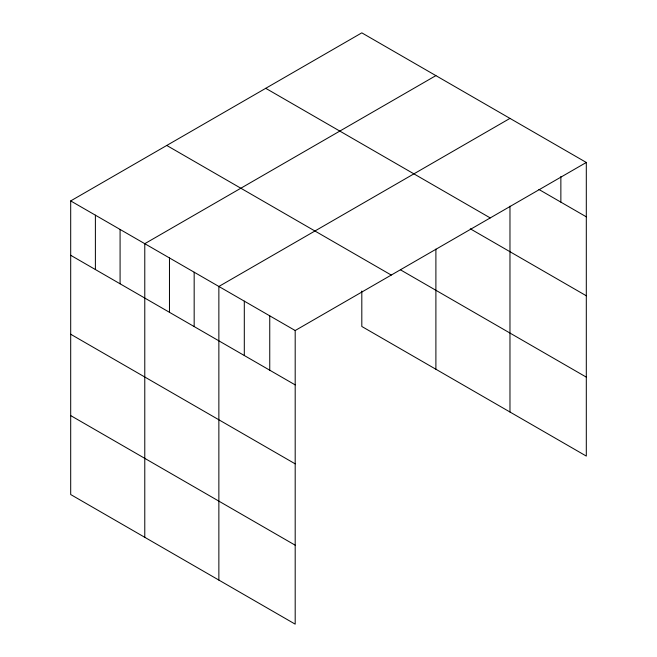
<?xml version="1.0" encoding="UTF-8"?>
<svg xmlns="http://www.w3.org/2000/svg" width="657" height="657" viewBox="0 0 657 657"><rect width="100%" height="100%" fill="white"/><g stroke="black" fill="none" stroke-linecap="round" stroke-linejoin="round"><path stroke-width="0.99" d="M586.307 162.46L295.19 330.528L295.19 624.15L70.693 494.54L70.693 200.919L361.81 32.85L586.307 162.46L586.307 456.081L361.81 326.472L361.81 291.043M435.895 75.621L144.778 243.69L144.778 537.311M509.972 118.391L218.863 286.468L218.863 580.082M538.929 189.471L586.307 216.826M265.74 88.317L490.237 217.927M470.289 228.8L586.307 295.781M400.614 269.92L586.307 377.126M166.763 145.46L391.26 275.069M70.693 200.919L295.19 330.528M70.693 255.286L295.19 384.895M70.693 334.241L295.19 463.85M70.693 415.585L295.19 545.195M560.864 176.495L560.864 202.134M509.972 206.158L509.972 412.013M435.895 249.11L435.895 369.242M269.748 315.845L269.748 370.211M244.305 301.152L244.305 355.519M194.168 272.212L194.168 326.57M169.473 257.955L169.473 312.313M120.083 229.433L120.083 283.799M95.388 215.176L95.388 269.542"/></g></svg>
